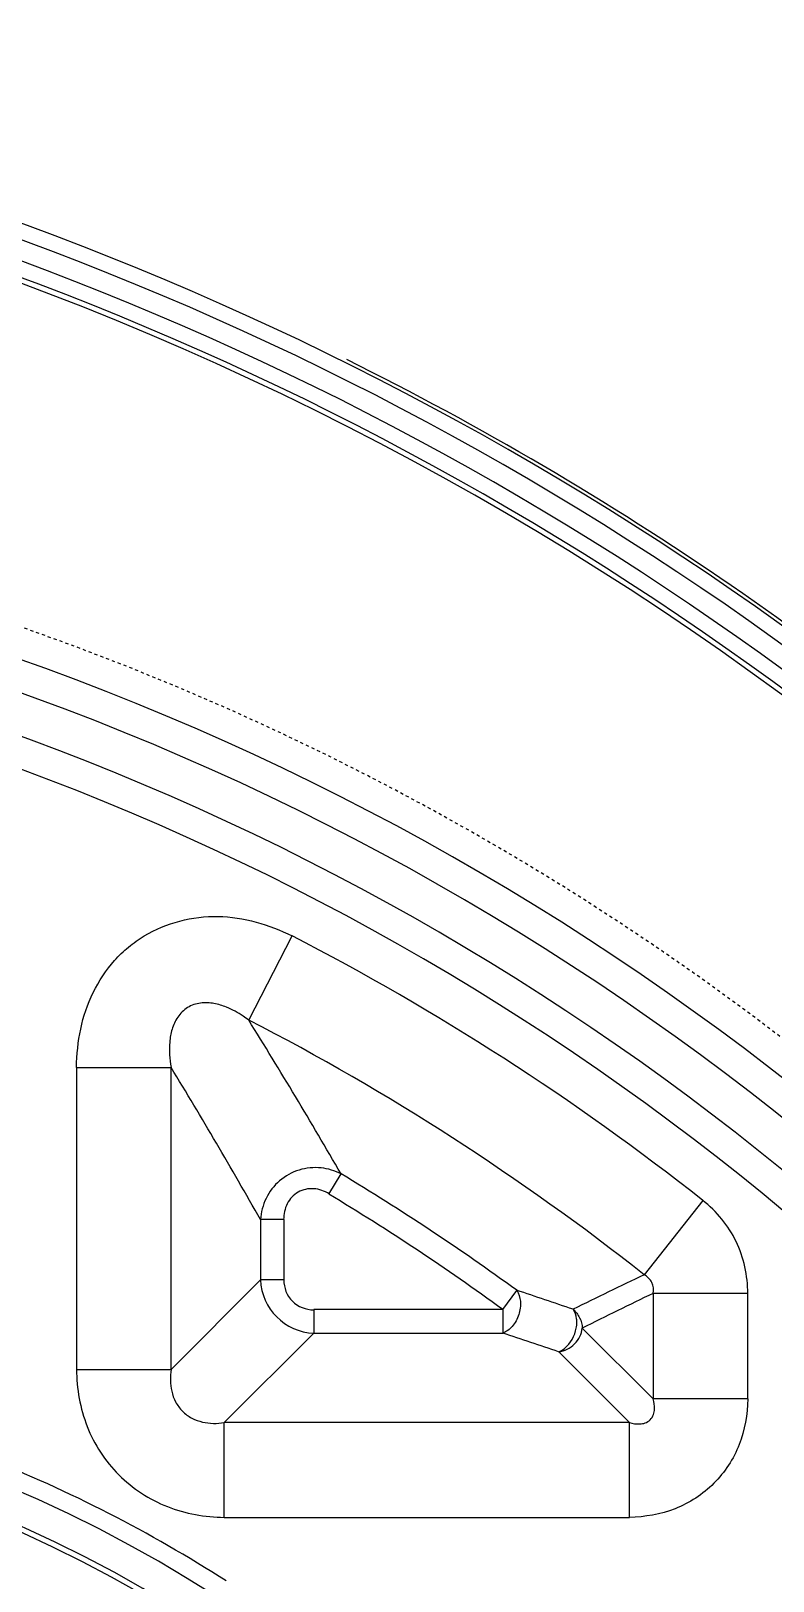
# Model space of a CAD drawing. Header units: millimetres. Extents: x 2432 to 4206, y 1282 to 1824.
# Drawn here: x 3870.48 to 3894.32, y 1602.18 to 1651.94 of the extents above; entities that cross this region are included whole.
import ezdxf

# ---------------------------------------------------------------- set-up
doc = ezdxf.new("R2010")
doc.units = ezdxf.units.MM
doc.linetypes.add('HIDDEN', pattern=[0.2, 0.1, -0.1])
doc.layers.add('21', color=7, linetype='Continuous')

msp = doc.modelspace()

# ---------------------------------------------------------------- linework, layer by layer
at = {"layer": '21', "color": 7, "linetype": 'Continuous'}
for p, q in [((3877.472, 1620.19), (3878.866, 1622.893)), ((3871.937, 1618.67), (3871.937, 1608.974)), ((3871.937, 1618.67), (3874.978, 1618.67)), ((3874.978, 1608.974), (3874.978, 1618.67)), ((3880.05, 1614.597), (3880.441, 1615.249)), ((3892.063, 1614.4), (3890.181, 1612.012)), ((3877.851, 1613.782), (3877.851, 1611.847)), ((3878.611, 1613.782), (3877.851, 1613.782)), ((3878.611, 1611.847), (3878.611, 1613.782)), ((3874.978, 1608.974), (3877.851, 1611.847)), ((3878.611, 1611.847), (3877.851, 1611.847)), ((3885.638, 1610.897), (3886.085, 1611.511)), ((3890.471, 1611.415), (3890.471, 1608.024)), ((3893.511, 1611.415), (3890.471, 1611.415)), ((3893.511, 1608.024), (3893.511, 1611.415)), ((3879.561, 1610.897), (3879.561, 1610.137)), ((3885.638, 1610.897), (3879.561, 1610.897)), ((3885.638, 1610.897), (3885.638, 1610.137)), ((3879.561, 1610.137), (3876.688, 1607.264)), ((3879.561, 1610.137), (3885.638, 1610.137)), ((3888.194, 1610.3), (3890.471, 1608.024)), ((3889.71, 1607.264), (3887.434, 1609.54)), ((3871.937, 1608.974), (3874.978, 1608.974)), ((3893.511, 1608.024), (3890.471, 1608.024)), ((3876.688, 1604.223), (3876.688, 1607.264)), ((3889.71, 1607.264), (3876.688, 1607.264)), ((3889.71, 1604.223), (3889.71, 1607.264)), ((3876.688, 1604.223), (3889.71, 1604.223))]:
    msp.add_line(p, q, dxfattribs=at)
for centre, radius, start, end in [((3835.188, 1549.886), 102.057, 14.96291, 151.82661), ((3835.188, 1549.886), 101.558, 14.96291, 151.63947), ((3835.188, 1549.886), 100.92, 15.05965, 151.44394), ((3835.188, 1549.886), 100.421, 15.05965, 151.60566), ((3835.188, 1549.886), 100.256, 42.93433, 85.81719), ((3835.188, 1549.886), 102.168, 47.50695, 63.59657), ((3841.218, 1549.886), 86.815, 1.1311, 88.87139), ((3841.218, 1549.886), 85.811, 1.129, 88.87112), ((3841.218, 1549.886), 84.503, 2.75434, 87.24672), ((3841.218, 1549.886), 83.513, 2.75328, 87.24672), ((3841.218, 1549.886), 82.142, 51.75728, 62.7208), ((3727.514, 1526.72), 176.703, 30.06642, 31.9357), ((3841.218, 1549.886), 79.102, 51.75727, 62.72083), ((3722.038, 1525.479), 179.095, 29.54148, 31.35527), ((3841.218, 1549.886), 76.229, 53.9444, 59.03256), ((3841.218, 1549.886), 75.468, 53.94255, 59.03251), ((3879.642, 1611.928), 1.794, 182.5945, 267.4056), ((4045.257, 1289.187), 358.141, 115.65836, 116.06467), ((3822.469, 1419.061), 202.693, 71.16845, 71.70881), ((4042.961, 1297.041), 349.406, 115.87614, 116.29181), ((3835.874, 1457.264), 160.768, 71.29443, 71.96873), ((3852.273, 1563.956), 44.794, 0, 90), ((3852.273, 1563.956), 43.789, 0, 90), ((3852.273, 1563.956), 43.61, 0, 90), ((3852.273, 1563.956), 45.389, 57.3675, 68.363)]:
    msp.add_arc(centre, radius, start, end, dxfattribs=at)
at = {"layer": '21', "color": 8, "linetype": 'HIDDEN'}
msp.add_arc((3841.218, 1549.886), 87.821, 218.45894, 155.70987, dxfattribs=at)
at = {"layer": '21', "color": 7, "linetype": 'Continuous'}
for points, knots in [([(3871.937, 1618.67), (3871.948, 1619.083), (3872.026, 1619.91), (3872.424, 1621.095), (3873.004, 1621.966), (3873.599, 1622.543), (3874.277, 1623.02), (3875.243, 1623.423), (3876.487, 1623.572), (3877.723, 1623.382), (3878.495, 1623.074), (3878.866, 1622.893)], [0, 0, 0, 0, 0.12505, 0.249955, 0.375017, 0.437609, 0.500186, 0.625209, 0.750065, 0.875026, 1, 1, 1, 1]), ([(3876.759, 1620.603), (3876.629, 1620.655), (3876.357, 1620.738), (3875.921, 1620.761), (3875.491, 1620.62), (3875.17, 1620.3), (3874.995, 1619.9), (3874.901, 1619.353), (3874.931, 1618.938), (3874.977, 1618.671)], [0, 0, 0, 0, 0.123197, 0.249899, 0.380433, 0.510946, 0.637586, 0.76061, 1, 1, 1, 1]), ([(3877.472, 1620.19), (3877.415, 1620.233), (3877.191, 1620.393), (3876.948, 1620.527), (3876.758, 1620.603)], [0, 0, 0, 0, 0.259062, 1, 1, 1, 1]), ([(3879.802, 1615.441), (3879.566, 1615.467), (3879.077, 1615.421), (3878.435, 1615.067), (3877.989, 1614.489), (3877.866, 1614.018), (3877.851, 1613.783)], [0, 0, 0, 0, 0.250242, 0.501753, 0.752035, 1, 1, 1, 1]), ([(3880.058, 1614.611), (3879.908, 1614.701), (3879.569, 1614.821), (3879.034, 1614.712), (3878.666, 1614.31), (3878.595, 1613.957), (3878.595, 1613.782)], [0, 0, 0, 0, 0.254077, 0.499996, 0.745908, 1, 1, 1, 1]), ([(3893.511, 1611.415), (3893.51, 1611.701), (3893.45, 1612.274), (3893.169, 1613.093), (3892.7, 1613.821), (3892.286, 1614.222), (3892.063, 1614.4)], [0, 0, 0, 0, 0.249957, 0.500006, 0.750027, 1, 1, 1, 1]), ([(3878.6, 1611.847), (3878.6, 1611.601), (3878.793, 1611.079), (3879.315, 1610.886), (3879.561, 1610.886)], [0, 0, 0, 0, 0.499994, 1, 1, 1, 1]), ([(3890.471, 1611.415), (3890.492, 1611.53), (3890.467, 1611.782), (3890.284, 1611.957), (3890.181, 1612.012)], [0, 0, 0, 0, 0.500045, 1, 1, 1, 1]), ([(3886.086, 1611.512), (3886.153, 1611.408), (3886.238, 1611.141), (3886.171, 1610.724), (3885.98, 1610.347), (3885.753, 1610.181), (3885.638, 1610.137)], [0, 0, 0, 0, 0.230002, 0.499816, 0.769691, 1, 1, 1, 1]), ([(3887.896, 1610.904), (3887.983, 1610.83), (3888.128, 1610.643), (3888.188, 1610.415), (3888.194, 1610.3)], [0, 0, 0, 0, 0.5, 1, 1, 1, 1]), ([(3888.018, 1610.48), (3888.018, 1610.52), (3888.011, 1610.668), (3887.96, 1610.817), (3887.896, 1610.904)], [0, 0, 0, 0, 0.269986, 1, 1, 1, 1]), ([(3887.434, 1609.54), (3887.5, 1609.563), (3887.782, 1609.733), (3887.952, 1610.052), (3887.999, 1610.3)], [0, 0, 0, 0, 0.217251, 1, 1, 1, 1]), ([(3887.434, 1609.54), (3887.622, 1609.56), (3887.992, 1609.742), (3888.174, 1610.112), (3888.194, 1610.3)], [0, 0, 0, 0, 0.5, 1, 1, 1, 1]), ([(3871.937, 1608.974), (3871.948, 1608.353), (3872.159, 1607.097), (3873.208, 1605.494), (3874.812, 1604.446), (3876.067, 1604.233), (3876.688, 1604.223)], [0, 0, 0, 0, 0.250129, 0.500013, 0.749892, 1, 1, 1, 1]), ([(3874.978, 1608.974), (3874.944, 1608.743), (3874.945, 1608.376), (3875.109, 1607.92), (3875.33, 1607.616), (3875.634, 1607.395), (3876.09, 1607.231), (3876.457, 1607.23), (3876.688, 1607.264)], [0, 0, 0, 0, 0.243803, 0.370664, 0.499992, 0.629321, 0.756201, 1, 1, 1, 1]), ([(3893.511, 1608.024), (3893.499, 1607.527), (3893.335, 1606.522), (3892.491, 1605.243), (3891.211, 1604.401), (3890.207, 1604.234), (3889.71, 1604.223)], [0, 0, 0, 0, 0.250138, 0.499982, 0.749916, 1, 1, 1, 1]), ([(3889.71, 1607.264), (3889.816, 1607.234), (3889.986, 1607.207), (3890.219, 1607.245), (3890.389, 1607.345), (3890.489, 1607.515), (3890.527, 1607.748), (3890.5, 1607.919), (3890.471, 1608.024)], [0, 0, 0, 0, 0.23344, 0.361002, 0.49997, 0.63895, 0.766556, 1, 1, 1, 1])]:
    msp.add_open_spline(points, degree=3, knots=knots, dxfattribs=at)
for points in [[(3880.441, 1615.249), (3880.243, 1615.351), (3880.023, 1615.418), (3879.802, 1615.441)], [(3887.999, 1610.3), (3888.01, 1610.36), (3888.017, 1610.42), (3888.018, 1610.48)]]:
    msp.add_open_spline(points, degree=3, dxfattribs=at)

doc.saveas('drawing.dxf')
